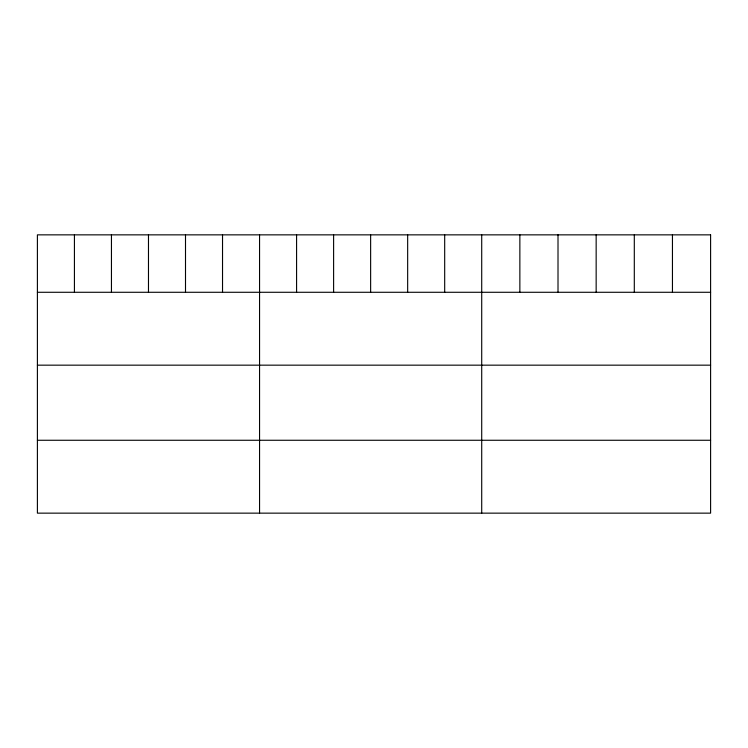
<?xml version="1.0" encoding="UTF-8"?>
<svg xmlns="http://www.w3.org/2000/svg" width="748" height="748" viewBox="0 0 748 748"><rect width="100%" height="100%" fill="white"/><g stroke="black" fill="none" stroke-linecap="round" stroke-linejoin="round"><path stroke-width="1.12" d="M37.4 292.281L710.6 292.281M37.4 365.164L710.6 365.164M37.4 440.263L710.6 440.263M672.452 234.853L672.452 292.281M634.304 234.853L634.304 292.281M596.156 234.853L596.156 292.281M558.008 234.853L558.008 292.281M519.86 234.853L519.86 292.281M481.712 234.853L481.712 513.147M444.686 234.853L444.686 292.281M407.66 234.853L407.66 292.281M370.634 234.853L370.634 292.281M333.608 234.853L333.608 292.281M296.582 234.853L296.582 292.281M259.556 234.853L259.556 513.147M222.53 234.853L222.53 292.281M185.504 234.853L185.504 292.281M148.478 234.853L148.478 292.281M111.452 234.853L111.452 292.281M74.426 234.853L74.426 292.281M710.6 234.853L37.4 234.853L37.4 513.147L710.6 513.147L710.6 234.853"/></g></svg>
